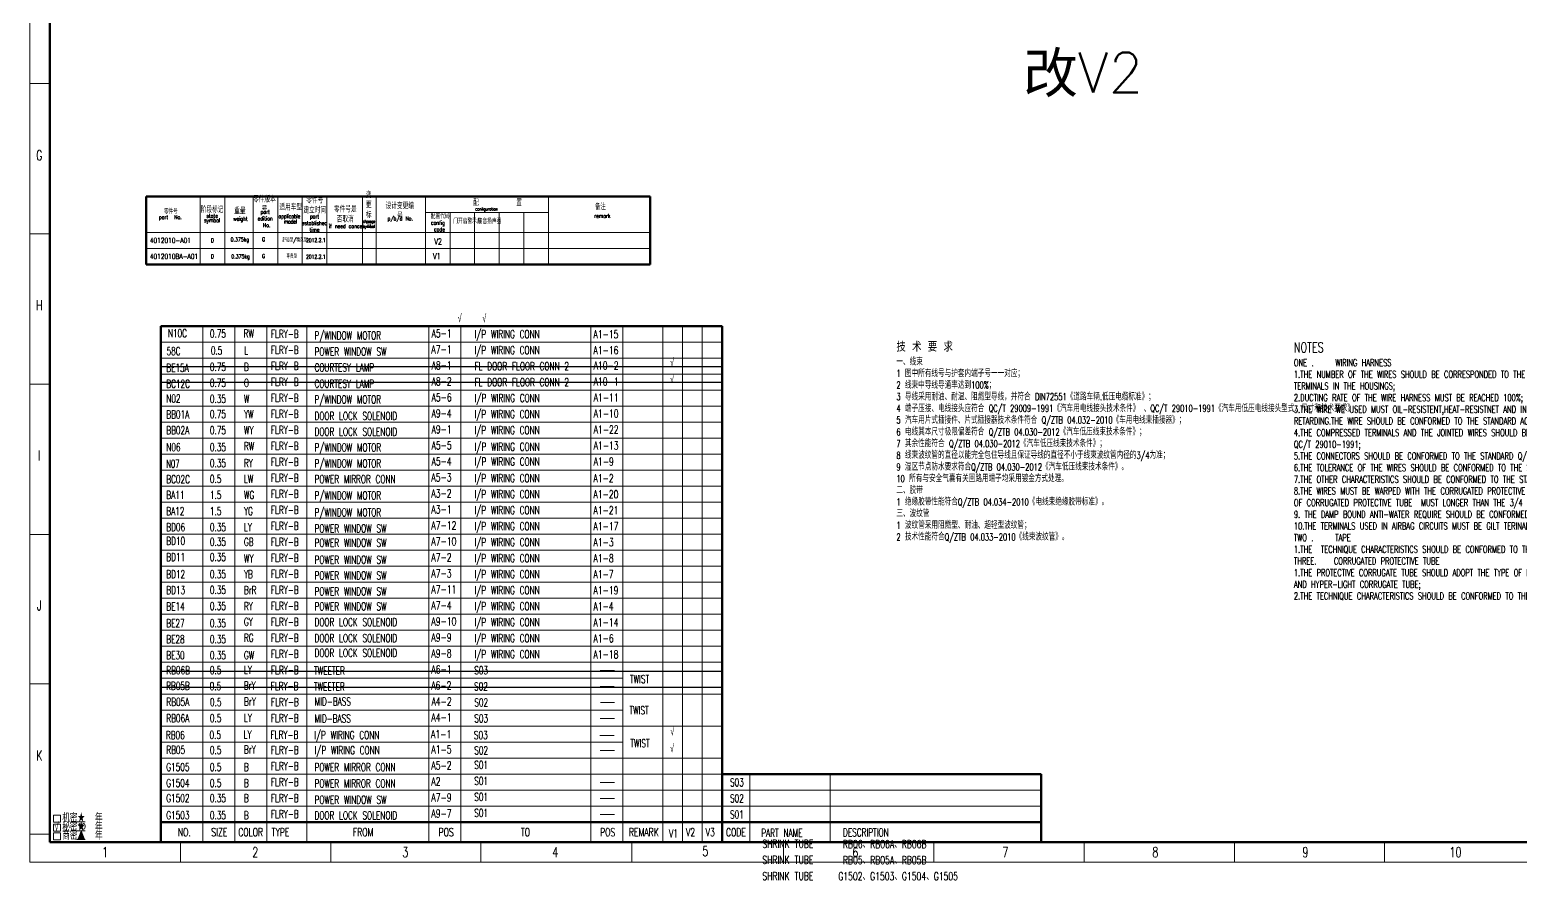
# Model space of a CAD drawing. Header units: millimetres. Extents: x 844 to 2033, y 68 to 918.
# Drawn here: x 844 to 1589, y 68 to 493 of the extents above; entities that cross this region are included whole.
import ezdxf
from ezdxf.enums import TextEntityAlignment as Align

# ---------------------------------------------------------------- set-up
doc = ezdxf.new("R2010")
doc.units = ezdxf.units.MM
doc.layers.add('0Filament', color=7, linetype='Continuous', lineweight=20)
doc.layers.add('2FRAME', color=2, linetype='Continuous', lineweight=70)
doc.styles.add('HZ', font='TXT', dxfattribs={"width": 0.7, "height": 4, "bigfont": 'HZTXT'})
doc.styles.get("Standard").update_dxf_attribs({"font": 'txt.shx', "height": 5})

msp = doc.modelspace()

# ---------------------------------------------------------------- linework, layer by layer
at = {"layer": '0Filament'}
for p, q in [((843.817, 77.354), (843.817, 918.354)), ((853.719, 466.655), (843.817, 466.655)), ((928.901, 410.163), (928.901, 376.164)), ((941.199, 410.163), (941.199, 376.164)), ((955.395, 410.163), (955.395, 376.164)), ((967.692, 410.163), (967.692, 376.164)), ((979.99, 410.163), (979.99, 376.164)), ((992.287, 410.163), (992.287, 376.164)), ((1010.113, 410.163), (1010.113, 376.164)), ((1016.882, 410.163), (1016.882, 376.164)), ((1041.597, 410.163), (1041.597, 376.164)), ((1103.024, 410.163), (1103.024, 376.164)), ((1041.597, 402.163), (1103.024, 402.163)), ((1053.835, 402.163), (1053.835, 376.164)), ((1066.132, 402.163), (1066.132, 376.164)), ((1078.429, 402.163), (1078.429, 376.164)), ((1090.727, 402.163), (1090.727, 376.164)), ((853.745, 391.413), (843.761, 391.413)), ((901.887, 392.163), (1153.926, 392.163)), ((901.887, 384.164), (1153.926, 384.164)), ((930.179, 345.354), (930.179, 87.354)), ((946.179, 345.354), (946.179, 87.354)), ((962.179, 87.354), (962.179, 345.354)), ((982.163, 87.354), (982.163, 345.354)), ((1043.179, 87.354), (1043.179, 345.354)), ((1059.179, 87.354), (1059.179, 345.354)), ((1124.179, 87.354), (1124.179, 345.354)), ((1140.179, 345.354), (1140.179, 87.354)), ((1160.179, 87.354), (1160.179, 345.354)), ((1170.051, 87.354), (1170.051, 345.354)), ((1179.923, 87.354), (1179.923, 345.354)), ((1189.794, 337.354), (909.179, 337.354)), ((1189.794, 329.354), (909.179, 329.354)), ((1189.794, 321.354), (909.179, 321.354)), ((853.719, 316.275), (843.817, 316.275)), ((1189.794, 313.354), (909.179, 313.354)), ((1189.794, 305.354), (909.179, 305.354)), ((1189.794, 297.354), (909.179, 297.354)), ((1189.794, 289.354), (909.179, 289.354)), ((1189.794, 281.354), (909.179, 281.354)), ((1189.794, 273.354), (909.179, 273.354)), ((1189.794, 265.354), (909.179, 265.354)), ((1189.794, 257.354), (909.179, 257.354)), ((1189.794, 249.354), (909.179, 249.354)), ((853.718, 241.245), (843.815, 241.245)), ((1189.794, 241.354), (909.179, 241.354)), ((1189.794, 233.354), (909.179, 233.354)), ((1189.794, 225.354), (909.179, 225.354)), ((1189.794, 217.354), (909.179, 217.354)), ((1189.794, 209.354), (909.179, 209.354)), ((1189.794, 201.354), (909.179, 201.354)), ((1189.794, 193.354), (909.179, 193.354)), ((1189.794, 185.354), (909.179, 185.354)), ((1189.794, 177.354), (909.179, 177.354)), ((1128.927, 173.128), (1135.978, 173.128)), ((853.719, 166.432), (843.817, 166.432)), ((1140.179, 169.354), (909.179, 169.354)), ((1128.842, 165.119), (1135.893, 165.119)), ((1189.794, 161.354), (909.179, 161.354)), ((1128.976, 157.101), (1136.027, 157.101)), ((1140.179, 153.354), (909.179, 153.354)), ((1128.927, 149.128), (1135.978, 149.128)), ((1189.794, 145.354), (909.179, 145.354)), ((1140.179, 137.354), (909.179, 137.354)), ((1128.748, 140.742), (1135.799, 140.742)), ((1189.794, 129.354), (909.179, 129.354)), ((1128.927, 133.128), (1135.978, 133.128)), ((1189.794, 121.354), (909.179, 121.354)), ((1203.704, 121.417), (1203.704, 87.345)), ((1243.87, 121.417), (1243.87, 87.345)), ((1189.794, 113.354), (909.179, 113.354)), ((1128.927, 117.128), (1135.978, 117.128)), ((1189.794, 113.417), (1349.255, 113.417)), ((1189.794, 105.354), (909.179, 105.354)), ((1128.927, 109.128), (1135.978, 109.128)), ((1189.794, 105.417), (1349.255, 105.417)), ((855.633, 100.908), (859.133, 100.908)), ((855.633, 97.408), (855.633, 100.908)), ((859.133, 97.408), (855.633, 97.408)), ((859.133, 100.908), (859.133, 97.408)), ((867.337, 97.478), (871.443, 97.478)), ((982.163, 97.354), (982.163, 87.354)), ((1043.179, 97.354), (1043.179, 87.354)), ((1059.179, 97.354), (1059.179, 87.354)), ((1124.179, 97.354), (1124.179, 87.354)), ((1128.927, 101.128), (1135.978, 101.128)), ((853.664, 91.294), (843.761, 91.294)), ((853.745, 91.294), (843.761, 91.294)), ((855.633, 96.444), (859.133, 96.444)), ((855.633, 92.944), (855.633, 96.444)), ((859.133, 92.944), (855.633, 92.944)), ((855.633, 92.061), (859.133, 92.061)), ((855.633, 88.561), (855.633, 92.061)), ((859.133, 96.444), (859.133, 92.944)), ((859.133, 92.061), (859.133, 88.561)), ((867.337, 93.014), (871.443, 93.014)), ((859.133, 88.561), (855.633, 88.561)), ((867.337, 88.631), (871.443, 88.631)), ((919.051, 87.372), (919.051, 77.388)), ((994.189, 87.346), (994.189, 77.444)), ((1069.219, 87.345), (1069.219, 77.442)), ((1144.741, 87.346), (1144.741, 77.444)), ((1220.583, 87.345), (1220.583, 77.442)), ((1295.612, 87.346), (1295.612, 77.444)), ((1370.75, 87.372), (1370.75, 77.388)), ((1445.992, 87.346), (1445.992, 77.444)), ((1521.021, 87.345), (1521.021, 77.442)), ((843.817, 77.354), (2032.817, 77.354))]:
    msp.add_line(p, q, dxfattribs=at)
at = {"layer": '2FRAME', "lineweight": 70}
for p, q in [((853.817, 87.354), (853.817, 908.354)), ((901.887, 410.163), (901.887, 376.164)), ((901.887, 410.163), (1153.926, 410.163)), ((1153.926, 410.163), (1153.926, 376.164)), ((901.887, 376.164), (1153.926, 376.164)), ((909.179, 87.354), (909.179, 345.354)), ((1189.794, 87.354), (1189.794, 345.354)), ((1189.794, 121.417), (1349.255, 121.417)), ((1349.255, 121.417), (1349.255, 87.345)), ((909.179, 97.354), (1189.794, 97.354)), ((1189.794, 97.354), (1349.255, 97.354)), ((853.817, 87.354), (2022.817, 87.354))]:
    msp.add_line(p, q, dxfattribs=at)
at = {"layer": '2FRAME'}
msp.add_line((1189.794, 345.354), (909.179, 345.354), dxfattribs=at)
at = {"layer": '2FRAME', "color": 1, "lineweight": -2}
for p, q in [((909.179, 325.152), (1189.794, 325.152)), ((909.179, 317.291), (1189.794, 317.291)), ((909.179, 172.788), (1189.794, 172.788)), ((909.179, 164.928), (1189.794, 164.928))]:
    msp.add_line(p, q, dxfattribs=at)

# ---------------------------------------------------------------- texts
at = {"layer": '0Filament', "style": 'HZ'}
for s, height, width, p in [('零件号', 2.5, 0.67, (910.85, 401.404)), ('配         置', 3, 0.67, (1065.453, 405.483)), ('备注', 3, 0.67, (1126.264, 403.413)), ('applicable', 2, 0.67, (968.101, 399.216)), ('model', 2, 0.67, (970.74, 396.554)), ('高音扬声器', 2.5, 0.7, (1067.632, 396.509)), ('D', 2, 0.67, (934.287, 387.194)), ('G', 2, 0.67, (959.881, 387.673)), ('舒适型/精英型', 2, 0.67, (970.041, 387.403)), ('2012.2.1', 2, 0.67, (981.809, 387.231)), ('V2', 3, 0.67, (1045.958, 386.112)), ('D', 2, 0.67, (934.287, 379.194)), ('G', 2, 0.67, (959.878, 379.318)), ('尊贵型', 2, 0.67, (972.009, 379.263)), ('2012.2.1', 2, 0.67, (981.809, 379.042)), ('V1', 3, 0.67, (1045.355, 378.831)), ('N10C', 4, 0.67, (912.779, 339.779)), ('0.75', 4, 0.67, (933.797, 339.571)), ('RW', 4, 0.67, (950.649, 339.638)), ('FLRY-B', 4, 0.67, (964.256, 339.428)), ('FLRY-B', 4, 0.67, (964.256, 331.428)), ('58C', 4, 0.67, (912.114, 330.866)), ('0.5', 4, 0.67, (934.229, 331.113)), ('L', 4, 0.67, (950.912, 331.143)), ('BE15A', 4, 0.67, (911.986, 322.513)), ('0.75', 4, 0.67, (933.78, 322.933)), ('B', 4, 0.67, (950.798, 322.933)), ('FLRY-B', 4, 0.67, (964.256, 323.428)), ('BC12C', 4, 0.67, (911.986, 314.513)), ('0.75', 4, 0.67, (933.78, 314.933)), ('O', 4, 0.67, (950.798, 314.933)), ('FLRY-B', 4, 0.67, (964.256, 315.428)), ('N02', 4, 0.67, (911.986, 307.103)), ('0.35', 4, 0.67, (933.78, 306.968)), ('W', 4, 0.67, (950.798, 306.968)), ('FLRY-B', 4, 0.67, (964.256, 307.428)), ('BB01A', 4, 0.67, (911.986, 299.179)), ('0.75', 4, 0.67, (933.78, 299.349)), ('YW', 4, 0.67, (950.798, 299.271)), ('FLRY-B', 4, 0.67, (964.256, 299.428)), ('BB02A', 4, 0.67, (911.986, 291.253)), ('0.75', 4, 0.67, (933.78, 291.253)), ('WY', 4, 0.67, (950.798, 291.253)), ('FLRY-B', 4, 0.67, (964.256, 291.428)), ('N06', 4, 0.67, (911.986, 282.819)), ('0.35', 4, 0.67, (933.78, 282.819)), ('RW', 4, 0.67, (950.798, 283.402)), ('FLRY-B', 4, 0.67, (964.256, 283.428)), ('N07', 4, 0.618, (911.986, 274.557)), ('0.35', 4, 0.67, (933.78, 274.819)), ('RY', 4, 0.67, (950.798, 274.819)), ('FLRY-B', 4, 0.67, (964.256, 275.428)), ('BC02C', 4, 0.67, (911.986, 266.805)), ('0.5', 4, 0.67, (933.78, 266.914)), ('LW', 4, 0.67, (950.798, 266.914)), ('FLRY-B', 4, 0.67, (964.256, 267.428)), ('BA11', 4, 0.67, (911.986, 258.914)), ('1.5', 4, 0.67, (933.78, 258.914)), ('WG', 4, 0.67, (950.798, 258.914)), ('FLRY-B', 4, 0.67, (964.256, 259.428)), ('BA12', 4, 0.67, (911.986, 250.819)), ('1.5', 4, 0.67, (933.78, 250.819)), ('YG', 4, 0.67, (950.798, 250.819)), ('FLRY-B', 4, 0.67, (964.256, 251.428)), ('BD06', 4, 0.67, (911.986, 242.819)), ('0.35', 4, 0.67, (933.78, 242.819)), ('LY', 4, 0.67, (950.798, 242.819)), ('FLRY-B', 4, 0.67, (964.256, 243.428)), ('BD10', 4, 0.67, (911.986, 235.923)), ('0.35', 4, 0.67, (933.78, 235.489)), ('GB', 4, 0.67, (950.798, 235.43)), ('FLRY-B', 4, 0.67, (964.256, 235.428)), ('BD11', 4, 0.67, (911.986, 227.9)), ('0.35', 4, 0.67, (933.78, 227.9)), ('WY', 4, 0.67, (950.798, 227.248)), ('FLRY-B', 4, 0.67, (964.256, 227.428)), ('BD12', 4, 0.67, (911.986, 219.315)), ('0.35', 4, 0.67, (933.78, 219.315)), ('YB', 4, 0.67, (950.798, 219.315)), ('FLRY-B', 4, 0.67, (964.256, 219.428)), ('BD13', 4, 0.67, (911.986, 211.395)), ('0.35', 4, 0.67, (933.78, 211.423)), ('BrR', 4, 0.67, (950.798, 211.395)), ('FLRY-B', 4, 0.67, (964.256, 211.428)), ('BE14', 4, 0.67, (911.986, 203.207)), ('0.35', 4, 0.67, (933.78, 203.407)), ('RY', 4, 0.67, (950.798, 203.273)), ('FLRY-B', 4, 0.67, (964.256, 203.428)), ('BE27', 4, 0.67, (911.986, 194.819)), ('0.35', 4, 0.67, (933.78, 194.819)), ('GY', 4, 0.67, (950.798, 195.516)), ('FLRY-B', 4, 0.67, (964.256, 195.428)), ('BE28', 4, 0.67, (911.986, 186.819)), ('0.35', 4, 0.67, (933.78, 186.819)), ('RG', 4, 0.67, (950.798, 187.516)), ('FLRY-B', 4, 0.67, (964.256, 187.428)), ('BE30', 4, 0.67, (911.986, 178.819)), ('0.35', 4, 0.67, (933.78, 178.819)), ('GW', 4, 0.67, (950.798, 178.819)), ('FLRY-B', 4, 0.67, (964.256, 179.428)), ('RB06B', 4, 0.67, (911.986, 171.287)), ('0.5', 4, 0.67, (933.78, 171.391)), ('LY', 4, 0.67, (950.798, 171.55)), ('FLRY-B', 4, 0.67, (964.256, 171.428)), ('S03', 4, 0.67, (1065.934, 171.263)), ('RB05B', 4, 0.67, (911.901, 163.484)), ('0.5', 4, 0.67, (933.695, 163.403)), ('BrY', 4, 0.67, (950.713, 163.654)), ('FLRY-B', 4, 0.67, (964.171, 163.42)), ('S02', 4, 0.67, (1065.849, 163.254)), ('RB05A', 4, 0.67, (912.035, 155.466)), ('0.5', 4, 0.67, (933.828, 155.385)), ('BrY', 4, 0.67, (950.847, 155.636)), ('FLRY-B', 4, 0.67, (964.304, 155.401)), ('S02', 4, 0.67, (1065.983, 155.236)), ('RB06A', 4, 0.67, (911.986, 147.287)), ('0.5', 4, 0.67, (933.78, 147.391)), ('LY', 4, 0.67, (950.798, 147.55)), ('FLRY-B', 4, 0.67, (964.256, 147.428)), ('S03', 4, 0.67, (1065.934, 147.263)), ('RB06', 4, 0.67, (911.807, 138.901)), ('0.5', 4, 0.67, (933.601, 139.005)), ('LY', 4, 0.67, (950.619, 139.164)), ('FLRY-B', 4, 0.67, (964.077, 139.042)), ('S03', 4, 0.67, (1065.755, 138.877)), ('RB05', 4, 0.67, (911.986, 131.493)), ('0.5', 4, 0.67, (933.78, 131.412)), ('BrY', 4, 0.67, (950.798, 131.663)), ('FLRY-B', 4, 0.67, (964.256, 131.428)), ('S02', 4, 0.67, (1065.934, 131.263)), ('G1505', 4, 0.67, (911.986, 122.92)), ('0.5', 4, 0.67, (933.78, 122.92)), ('B', 4, 0.67, (950.798, 122.92)), ('FLRY-B', 4, 0.67, (964.256, 123.428)), ('S01', 4, 0.67, (1065.934, 123.956)), ('FLRY-B', 4, 0.67, (964.256, 115.428)), ('S01', 4, 0.67, (1065.934, 115.956)), ('S03', 4, 0.67, (1193.79, 115.256)), ('G1504', 4, 0.67, (911.986, 114.92)), ('0.5', 4, 0.67, (933.78, 114.92)), ('B', 4, 0.67, (950.798, 114.92)), ('S01', 4, 0.67, (1065.934, 107.956)), ('G1502', 4, 0.67, (911.986, 107.35)), ('0.35', 4, 0.67, (933.78, 107.35)), ('B', 4, 0.67, (950.798, 107.35)), ('FLRY-B', 4, 0.67, (964.256, 107.428)), ('S02', 4, 0.67, (1193.79, 107.256)), ('√', 4, 0.7, (856.16, 93.197)), (' 机密★  年', 4, 0.7, (857.521, 97.407)), (' 秘密★  年', 4, 0.7, (857.521, 92.943)), ('G1503', 4, 0.67, (911.986, 98.819)), ('0.35', 4, 0.67, (933.78, 98.819)), ('B', 4, 0.67, (950.798, 98.819)), ('FLRY-B', 4, 0.67, (964.256, 99.428)), ('S01', 4, 0.67, (1065.934, 99.956)), ('S01', 4, 0.67, (1193.79, 99.193)), (' 商密▲  年', 4, 0.7, (857.521, 88.56)), ('10', 2.8885, 0.67, (867.612, 93.837)), ('CODE', 4, 0.7, (1191.776, 90.338)), ('DESCRIPTION', 4, 0.67, (1250.25, 90.24))]:
    msp.add_text(s, height=height, dxfattribs=dict(at, width=width)).set_placement(p)
for s, width, p in [('√', 0.67, (1058.659, 346.133)), ('√', 0.67, (1070.956, 346.133)), ('√', 0.67, (1164.816, 324.073)), ('√', 0.67, (1164.816, 315.703)), ('√', 0.67, (1164.943, 139.535)), ('√', 0.67, (1164.805, 131.103)), ('SHRINK TUBE', 0.7, (1222.68, 83.311)), ('RB06、RB06A、RB06B', 0.7, (1271.105, 83.217)), ('SHRINK TUBE', 0.7, (1222.68, 75.311)), ('RB05、RB05A、RB05B', 0.7, (1271.105, 75.217)), ('SHRINK TUBE', 0.7, (1222.68, 67.248)), ('G1502、G1503、G1504、G1505', 0.7, (1277.811, 67.154))]:
    msp.add_text(s, height=4, dxfattribs=dict(at, width=width)).set_placement(p, align=Align.BOTTOM_CENTER)
at = {"layer": '0Filament', "style": 'HZ', "width": 0.67}
for s, p in [('P/WINDOW MOTOR', (986.035, 342.677)), ('I/P WIRING CONN', (1066.043, 343.316)), ('I/P WIRING CONN', (1066.043, 335.316)), ('POWER WINDOW SW', (986.086, 334.573)), ('COURTESY LAMP', (986.086, 326.639)), ('FL DOOR FLOOR CONN 2', (1066.043, 327.316)), ('COURTESY LAMP', (986.086, 318.55)), ('FL DOOR FLOOR CONN 2', (1066.043, 319.316)), ('P/WINDOW MOTOR', (986.035, 310.677)), ('I/P WIRING CONN', (1066.113, 311.39)), ('DOOR LOCK SOLENOID', (986.086, 302.414)), ('I/P WIRING CONN', (1066.043, 303.316)), ('DOOR LOCK SOLENOID', (986.086, 294.531)), ('I/P WIRING CONN', (1066.043, 295.316)), ('P/WINDOW MOTOR', (986.086, 286.677)), ('I/P WIRING CONN', (1066.084, 287.032)), ('P/WINDOW MOTOR', (986.086, 278.677)), ('I/P WIRING CONN', (1066.084, 279.592)), ('POWER MIRROR CONN', (986.086, 270.837)), ('I/P WIRING CONN', (1066.043, 271.316)), ('P/WINDOW MOTOR', (986.086, 262.677)), ('I/P WIRING CONN', (1066.043, 263.316)), ('P/WINDOW MOTOR', (986.086, 254.243)), ('I/P WIRING CONN', (1066.043, 255.316)), ('POWER WINDOW SW', (986.086, 246.194)), ('I/P WIRING CONN', (1066.043, 247.316)), ('POWER WINDOW SW', (986.086, 239.02)), ('I/P WIRING CONN', (1066.043, 239.316)), ('I/P WIRING CONN', (1066.043, 231.316)), ('POWER WINDOW SW', (986.086, 230.573)), ('I/P WIRING CONN', (1066.043, 223.316)), ('POWER WINDOW SW', (986.086, 222.714)), ('I/P WIRING CONN', (1066.043, 215.316)), ('I/P WIRING CONN', (1066.043, 215.316)), ('POWER WINDOW SW', (986.086, 214.748)), ('POWER WINDOW SW', (986.086, 207.235)), ('I/P WIRING CONN', (1066.043, 207.316)), ('DOOR LOCK SOLENOID', (986.086, 199.358)), ('I/P WIRING CONN', (1066.043, 199.316)), ('DOOR LOCK SOLENOID', (986.086, 191.358)), ('I/P WIRING CONN', (1066.043, 191.316)), ('DOOR LOCK SOLENOID', (986.086, 183.968)), ('I/P WIRING CONN', (1066.043, 183.316)), ('TWEETER', (985.842, 175.161)), ('TWEETER', (985.757, 167.153)), ('MID-BASS', (986.135, 159.678)), ('MID-BASS', (986.086, 151.165)), ('I/P WIRING CONN', (985.907, 142.93)), ('I/P WIRING CONN', (986.086, 135.316)), ('POWER MIRROR CONN', (986.086, 126.837)), ('POWER MIRROR CONN', (986.086, 118.745)), ('POWER WINDOW SW', (986.086, 110.582)), ('DOOR LOCK SOLENOID', (986.086, 102.766))]:
    msp.add_text(s, height=4, dxfattribs=at).set_placement(p, align=Align.TOP_LEFT)
for s, p in [('TWIST', (1143.726, 168.921)), ('TWIST', (1143.514, 153.273)), ('TWIST', (1143.937, 136.78)), ('PART NAME', (1209.378, 91.982))]:
    msp.add_text(s, height=4, dxfattribs=at).set_placement(p, align=Align.MIDDLE_LEFT)
at = {"layer": '0Filament', "style": 'HZ'}
for s, insert, char_height, width, attachment_point in [('G', (848.502, 430.732), 5, 50, 5), ('{\\C7;零件号\\P建立时间}', (986.206, 405.707), 3, 11.575, 5), ('阶段标记', (934.854, 403.491), 3, 26, 5), ('{\\C7;重量}', (948.765, 402.85), 3, 11.575, 5), ('{\\C7;零件版本号}', (961.037, 406.198), 3, 11.575, 5), ('{\\H0.6667x;part \\Pedition\\P No.}', (961.411, 399.153), 3, 16.82628, 5), ('{\\C7;适用车型}', (974.193, 404.723), 3, 11.575, 5), ('{\\C7;零件号是否取消}', (1001.443, 401.26), 3, 11.575, 5), ('{\\C7;变更标记}', (1013.174, 403.382), 3, 4.51884, 5), ('{\\C7;设计变更编号}', (1028.689, 402.928), 3, 16.02285, 5), ('configuration', (1066.453, 404.637), 1.5, 15.72333, 1), ('\\P{\\H0.6667x;part  No.}', (914.038, 401.992), 3, 16.82628, 5), ('symbol', (934.911, 397.925), 2, 18, 5), ('state ', (934.911, 400.466), 2, 18, 5), ('{\\C7;weight}', (945.469, 400.006), 2, 11.6956, 1), ('{\\C7;part established time}', (986.075, 396.863), 2, 14.99556, 5), ('{\\C7;if need cancel}', (1001.88, 395.289), 2, 23.47333, 5), ('change', (1013.297, 397.44), 1.5, 18, 5), ('symbol', (1013.297, 394.899), 1.5, 18, 5), ('{\\C7;p/b/d No.}', (1028.966, 398.819), 2, 16.02285, 5), ('config\\P code', (1047.768, 395.359), 2, 14.67667, 5), ('配置代码', (1048.864, 400.296), 2.5, 10.21035, 5), ('门开启警示灯', (1055.408, 399.056), 2.5, 25.8077, 1), ('remark', (1125.938, 401.392), 2, 11.6956, 1), ('4012010-A01', (903.773, 389.407), 2.5, 43.2, 1), ('0.375kg', (944.123, 389.647), 2, 16.1, 1), ('4012010BA-A01', (903.773, 381.408), 2.5, 43.2, 1), ('0.375kg', (944.462, 381.172), 2, 16.1, 1), ('H', (848.502, 355.732), 5, 50, 5), ('{\\H1.25x;技 术 要 求 }\\P{\\H0.875x;一、线束\\P1 图中所有线号与护套内端子号一一对应；\\P2 线束中导线导通率达到100%；\\P3 导线采用耐油、耐温、阻燃型导线，并符合 DIN72551《道路车辆.低压电缆标准》；\\P4 端子压接、电线接头应符合 QC/T 29009-1991《汽车用电线接头技术条件》 、QC/T 29010-1991《汽车用低压电线接头型式、尺寸和技术要求》；\\P5 汽车用片式插接件、片式插接器技术条件符合 Q/ZTB 04.032-2010《车用电线束插接器》；\\P6 电线其本尺寸极限偏差符合 Q/ZTB 04.030-2012《汽车低压线束技术条件》；\\P7 其余性能符合 Q/ZTB 04.030-2012《汽车低压线束技术条件》；\\P8 线束波纹管的直径以能完全包住导线且保证导线的直径不小于线束波纹管内径的3/4为准；\\P9 湿区节点防水要求符合Q/ZTB 04.030-2012《汽车低压线束技术条件》。\\P10 所有与安全气囊有关回路用端子均采用镀金方式处理。\\P二、胶带\\P1 绝缘胶带性能符合Q/ZTB 04.034-2010《电线束绝缘胶带标准》。\\P三、波纹管     \\P1 波纹管采用阻燃型、耐油、超轻型波纹管；\\P2 技术性能符合Q/ZTB 04.033-2010《线束波纹管》。}', (1276.938, 337.576), 4, 273.1739, 1), ('{\\H1.6667x;NOTES}\\P{\\H1.1667x;ONE .     WIRING HARNESS\\P1.THE NUMBER OF THE WIRES SHOULD BE CORRESPONDED TO THE NUMBER OF THE \\PTERMINALS IN THE HOUSINGS;\\P2.DUCTING RATE OF THE WIRE HARNESS MUST BE REACHED 100%;\\P3.THE WIRE WE USED MUST OIL-RESISTENT,HEAT-RESISTNET AND INFLAMING\\PRETARDING.THE WIRE SHOULD BE CONFORMED TO THE STANDARD ACCORDING TO THE WIRE WE CHOSEN ;\\P4.THE COMPRESSED TERMINALS AND THE JOINTED WIRES SHOULD BE CONFORMED TO THE STANDARD QC/T 29009-1991. \\PQC/T 29010-1991;\\P5.THE CONNECTORS SHOULD BE CONFORMED TO THE STANDARD Q/ZTB 04.032-2010;\\P6.THE TOLERANCE OF THE WIRES SHOULD BE CONFORMED TO THE STANDARD Q/ZTB 04.030-2012;\\P7.THE OTHER CHARACTERISTICS SHOULD BE CONFORMED TO THE STANDARD Q/ZTB 04.030-2012;\\P8.THE WIRES MUST BE WARPED WITH THE CORRUGATED PROTECTIVE TUBE FULLY,AND THE RADIUS INSIDE \\POF CORRUGATED PROTECTIVE TUBE  MUST LONGER THAN THE 3/4 RADIUS OF THE WIRE(S) AT LEAST;\\P9. THE DAMP BOUND ANTI-WATER REQUIRE SHOULD BE CONFORMED TO THE STANDARD Q/ZTB 04.030-2012. \\P10.THE TERMINALS USED IN AIRBAG CIRCUITS MUST BE GILT TERINALS. \\C1; \\C256;\\PTWO .     TAPE \\P1.THE  TECHNIQUE CHARACTERISTICS SHOULD BE CONFORMED TO THE STANDARD Q/ZTB 04.034-2010.\\PTHREE.    CORRUGATED PROTECTIVE TUBE\\P1.THE PROTECTIVE CORRUGATE TUBE SHOULD ADOPT THE TYPE OF INFLAMING RETARDING,OIL-RESISTENT\\PAND HYPER-LIGHT CORRUGATE TUBE;\\P2.THE TECHNIQUE CHARACTERISTICS SHOULD BE CONFORMED TO THE STANDARD Q/ZTB 04.033-2010.}', (1475.659, 337.2), 3, 258.66831, 1), ('I', (848.502, 280.732), 5, 50, 5), ('J', (848.502, 205.732), 5, 50, 5), ('K', (848.502, 130.732), 5, 50, 5), ('NO.', (917.761, 94.356), 4, 21, 1), ('SIZE', (934.469, 94.356), 4, 21, 1), ('COLOR', (947.978, 94.356), 4, 21, 1), ('TYPE', (964.667, 94.356), 4, 21, 1), ('FROM', (1005.266, 94.356), 4, 21, 1), ('POS', (1048.118, 94.356), 4, 21, 1), ('TO', (1089.233, 94.356), 4, 21, 1), ('POS', (1128.839, 94.356), 4, 21, 1), ('REMARK', (1143.276, 94.356), 4, 21, 1), ('1', (881.434, 82.354), 5, 50, 5), ('2', (956.434, 82.354), 5, 50, 5), ('3', (1031.434, 82.354), 5, 50, 5), ('4', (1106.434, 82.354), 5, 50, 5), ('5', (1181.434, 82.898), 5, 50, 5), ('6', (1256.434, 82.354), 5, 50, 5), ('7', (1331.434, 82.354), 5, 50, 5), ('8', (1406.434, 82.354), 5, 50, 5), ('9', (1481.434, 82.354), 5, 50, 5), ('10', (1556.434, 82.354), 5, 50, 5)]:
    msp.add_mtext(s, dxfattribs=dict(at, insert=insert, char_height=char_height, width=width, attachment_point=attachment_point))
at = {"layer": '0Filament', "char_height": 4, "attachment_point": 1, "style": 'HZ'}
for s, insert in [('A5-1', (1044.564, 343.722)), ('A1-15', (1125.52, 343.254)), ('A7-1', (1044.52, 335.722)), ('A1-16', (1125.52, 335.254)), ('A8-1', (1044.564, 327.722)), ('A10-2', (1125.59, 327.607)), ('A8-2', (1044.564, 319.722)), ('A10-1', (1125.59, 319.607)), ('A5-6', (1044.564, 311.722)), ('A1-11', (1125.59, 311.607)), ('A9-4', (1044.564, 303.722)), ('A1-10', (1125.59, 303.607)), ('A9-1', (1044.564, 295.722)), ('A1-22', (1125.59, 295.607)), ('A5-5', (1044.564, 287.722)), ('A1-13', (1125.59, 287.607)), ('A5-4', (1044.564, 279.722)), ('A1-9', (1125.59, 279.607)), ('A5-3', (1044.52, 271.722)), ('A1-2', (1125.52, 271.254)), ('A3-2', (1044.52, 263.722)), ('A1-20', (1125.52, 263.254)), ('A3-1', (1044.52, 255.722)), ('A1-21', (1125.52, 255.254)), ('A7-12', (1044.52, 247.722)), ('A1-17', (1125.52, 247.254)), ('A7-10', (1044.52, 239.722)), ('A1-3', (1125.52, 239.254)), ('A7-2', (1044.52, 231.722)), ('A1-8', (1125.52, 231.254)), ('A7-3', (1044.52, 223.722)), ('A1-7', (1125.52, 223.254)), ('A7-11', (1044.52, 215.722)), ('A1-19', (1125.52, 215.254)), ('A7-4', (1044.52, 207.722)), ('A1-4', (1125.52, 207.254)), ('A9-10', (1044.52, 199.722)), ('A1-14', (1125.52, 199.254)), ('A9-9', (1044.52, 191.722)), ('A1-6', (1125.52, 191.254)), ('A9-8', (1044.52, 183.722)), ('A1-18', (1125.52, 183.254)), ('A6-1', (1044.52, 175.722)), ('A6-2', (1044.435, 167.713)), ('A4-2', (1044.569, 159.695)), ('A4-1', (1044.52, 151.722)), ('A1-1', (1044.341, 143.336)), ('A1-5', (1044.52, 135.722)), ('A5-2', (1044.52, 127.722)), ('A2', (1044.52, 119.722)), ('A7-9', (1044.52, 111.722)), ('A9-7', (1044.52, 103.722)), ('V1', (1163.277, 93.774)), ('V2', (1171.772, 94.348)), ('V3', (1181.644, 94.348))]:
    msp.add_mtext(s, dxfattribs=dict(at, insert=insert))
at = {"layer": '2FRAME', "insert": (1340.36, 482.04), "char_height": 20, "attachment_point": 1}
msp.add_mtext_dynamic_manual_height_columns('{\\fSimSun|b0|i0|c134|p2;改}V2', width=71.7529, gutter_width=25, heights=[40.547], dxfattribs=at)

doc.saveas('drawing.dxf')
